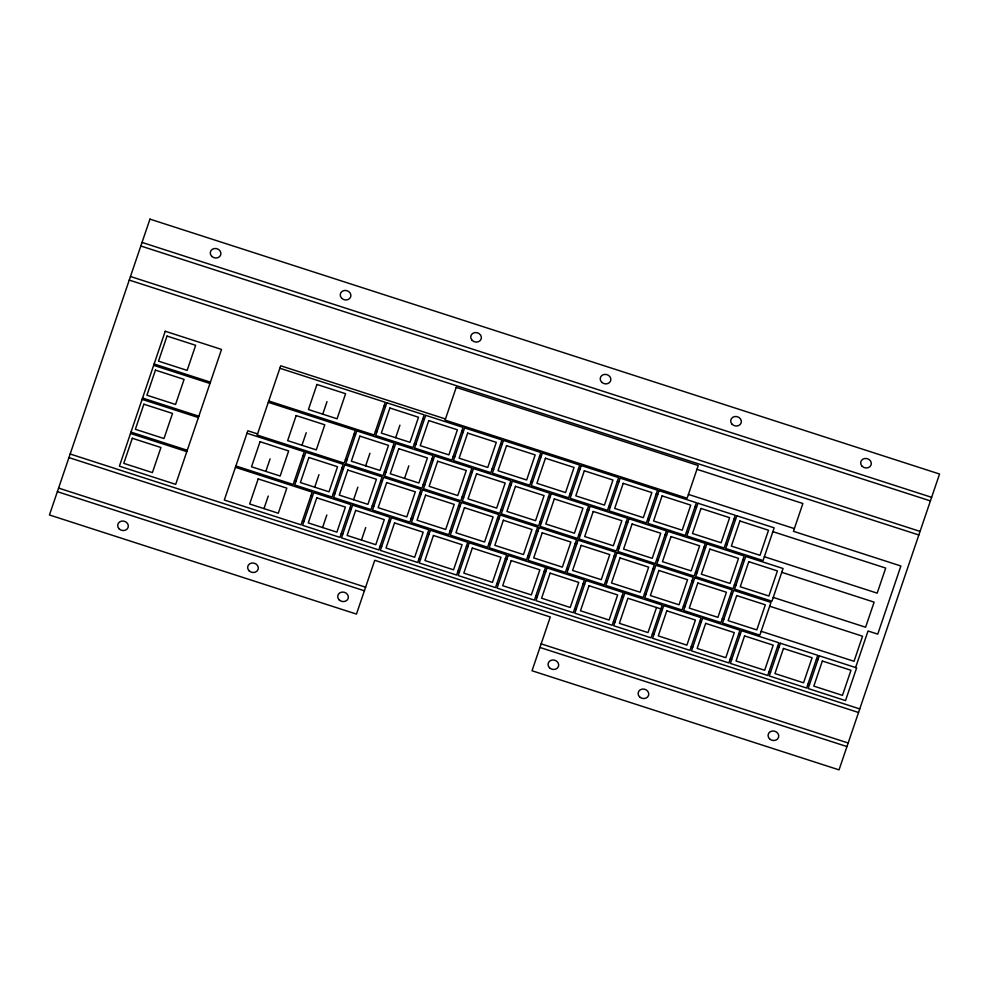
<?xml version="1.0" encoding="UTF-8"?>
<svg xmlns="http://www.w3.org/2000/svg" width="989" height="989" viewBox="0 0 989 989"><rect width="100%" height="100%" fill="white"/><g stroke="black" fill="none" stroke-linecap="round" stroke-linejoin="round"><path stroke-width="1.48" d="M265.831 471.407L270.096 458.859M263.976 508.618L268.242 496.07M301.966 445.273L306.231 432.725M322.748 414.168L327.013 401.633M314.7 487.181L318.965 474.646M322.575 527.533L326.827 514.985M353.592 499.742L357.845 487.194M365.67 465.831L369.935 453.296M395.674 437.719L399.927 425.171M361.455 540.081L365.72 527.545M404.563 478.392L408.828 465.844M656.523 607.506L648.005 632.589L619.374 623.342L627.891 598.258L662.42 609.409M855.609 667.538L868.021 630.994L877.75 634.134L900.892 565.992L793.438 531.303L802.883 503.512L696.961 469.318M142.045 242.429L931.626 497.331M140.821 246.014L930.414 500.916M130.461 276.5L920.054 531.402M129.25 280.085L918.843 534.987M688.431 494.413L794.352 528.608M445.47 418.977L280.703 365.782L257.177 435.049L344.16 463.124L355.286 430.4L268.291 402.325M279.862 368.254L385.277 402.288L374.163 435.012L268.748 400.978M383.979 406.108L385.512 406.603M422.872 418.656L424.405 419.151M461.764 431.216L463.297 431.711M500.644 443.764L502.189 444.259M539.537 456.325L541.07 456.819M578.429 468.873L579.962 469.367M617.321 481.433L618.854 481.927M656.202 493.981L657.747 494.488M695.094 506.541L696.627 507.036M733.986 519.101L735.519 519.596M772.879 531.649L885.699 568.069L877.181 593.153L764.349 556.733M375.461 431.192L376.994 431.686M414.342 443.74L415.887 444.234M453.234 456.3L454.767 456.794M492.126 468.848L493.659 469.342M531.019 481.408L532.552 481.903M569.911 493.956L571.444 494.463M608.791 506.516L610.337 507.011M647.684 519.077L649.217 519.571M686.576 531.625L688.109 532.119M725.469 544.185L727.002 544.679M154.123 363.977L210.41 382.15M153.666 365.324L209.952 383.485M353.988 434.22L355.521 434.715M392.868 446.781L394.413 447.275M431.76 459.329L433.293 459.823M470.653 471.889L472.186 472.383M509.545 484.449L511.078 484.944M548.438 496.997L549.971 497.492M587.318 509.558L588.863 510.052M626.21 522.105L627.743 522.6M665.103 534.666L666.635 535.16M703.995 547.214L705.528 547.708M742.887 559.774L744.42 560.269M781.767 572.322L874.128 602.14L865.598 627.224L773.25 597.418M345.458 459.304L346.991 459.811M384.35 471.864L385.883 472.359M423.243 484.425L424.776 484.919M462.135 496.973L463.668 497.467M501.015 509.533L502.56 510.027M539.907 522.081L541.44 522.575M578.8 534.641L580.333 535.136M617.692 547.189L619.225 547.683M656.585 559.749L658.118 560.244M695.465 572.297L697.01 572.792M734.357 584.858L735.89 585.352M257.56 433.911L247.831 430.771L224.305 500.038L301.064 524.825L312.178 492.102L235.419 467.315M142.552 398.048L198.838 416.208M142.095 399.383L198.381 417.556M246.99 433.256L304.303 451.75L293.189 484.474L235.877 465.98M303.005 455.57L304.538 456.065M341.897 468.131L343.43 468.625M380.79 480.679L382.323 481.173M419.682 493.239L421.215 493.734M458.562 505.787L460.108 506.281M497.455 518.347L498.988 518.842M536.347 530.895L537.88 531.402M575.239 543.456L576.772 543.95M614.132 556.016L615.665 556.51M653.012 568.564L654.557 569.058M691.904 581.124L693.437 581.619M730.797 593.672L732.33 594.166M769.689 606.232L862.556 636.211L854.026 661.295L761.159 631.316M294.487 480.654L296.02 481.149M333.38 493.214L334.912 493.709M372.272 505.762L373.805 506.257M411.152 518.323L412.685 518.817M450.044 530.883L451.577 531.377M488.937 543.431L490.47 543.925M527.829 555.991L529.362 556.486M566.709 568.539L568.255 569.034M605.602 581.099L607.135 581.594M644.494 593.647L646.027 594.142M683.387 606.208L684.92 606.702M722.279 618.755L723.812 619.25M130.981 432.106L187.267 450.279M130.523 433.454L186.81 451.627M310.88 495.922L312.413 496.416M349.772 508.47L351.305 508.964M388.665 521.03L390.198 521.524M427.545 533.578L429.09 534.072M466.437 546.138L467.97 546.633M505.33 558.686L506.863 559.193M544.222 571.246L545.755 571.741M583.102 583.807L584.647 584.301M621.994 596.355L623.527 596.849M699.779 621.463L701.312 621.957M738.672 634.023L740.205 634.518M777.552 646.571L779.097 647.066M816.444 659.131L817.977 659.626M302.362 521.005L303.895 521.5M341.242 533.553L342.787 534.048M380.135 546.113L381.667 546.608M419.027 558.674L420.56 559.168M457.919 571.222L459.452 571.716M496.812 583.782L498.345 584.276M535.692 596.33L537.237 596.824M574.584 608.89L576.117 609.385M613.477 621.438L615.01 621.933M652.369 633.998L653.902 634.493M691.249 646.546L692.794 647.041M730.142 659.107L731.675 659.601M769.034 671.655L770.567 672.161M807.926 684.215L809.459 684.709M70.157 454.013L859.75 708.915M68.946 457.598L858.539 712.5M58.586 488.084L365.609 587.194M541.156 643.864L848.179 742.986M57.374 491.669L364.397 590.779M539.932 647.449L846.955 746.571M149.957 219.125L49.45 514.972L356.473 614.095L374.744 560.306L550.292 616.975L532.02 670.765L839.043 769.875L939.55 474.028L149.957 219.125M165.237 331.253L119.409 466.178L175.696 484.35L221.536 349.426L165.237 331.253M132.303 438.263L123.786 463.359L152.417 472.594L160.935 447.51L132.303 438.263M143.875 404.204L135.357 429.288L163.989 438.535L172.519 413.439L143.875 404.204M155.446 370.133L146.928 395.217L175.56 404.464L184.09 379.38L155.446 370.133M167.03 336.062L158.5 361.146L187.144 370.393L195.661 345.309L167.03 336.062M260.033 441.7L251.515 466.783L280.147 476.03L288.664 450.947L260.033 441.7M258.178 478.911L249.661 503.994L278.292 513.242L286.822 488.146L258.178 478.911M296.168 415.565L287.651 440.649L316.282 449.884L324.8 424.8L296.168 415.565M316.95 384.461L308.432 409.545L337.064 418.792L345.594 393.709L316.95 384.461M305.836 452.245L294.722 484.969L332.081 497.034L343.195 464.311L305.836 452.245M308.902 457.474L300.384 482.558L329.016 491.805L337.533 466.721L308.902 457.474M313.711 492.596L302.597 525.32L339.944 537.373L351.07 504.65L313.711 492.596M316.777 497.826L308.247 522.909L336.89 532.156L345.408 507.06L316.777 497.826M344.728 464.805L333.614 497.529L370.974 509.582L382.088 476.859L344.728 464.805M356.819 430.895L345.705 463.618L383.052 475.684L394.166 442.961L356.819 430.895M347.794 470.035L339.276 495.118L367.908 504.365L376.426 479.269L347.794 470.035M359.872 436.124L351.355 461.208L379.986 470.455L388.516 445.371L359.872 436.124M386.81 402.783L375.696 435.506L413.043 447.56L424.17 414.836L386.81 402.783M352.603 505.144L341.489 537.868L378.836 549.933L389.95 517.21L352.603 505.144M389.876 408.012L381.346 433.095L409.99 442.33L418.508 417.247L389.876 408.012M355.669 510.373L347.139 535.457L375.783 544.704L384.301 519.621L355.669 510.373M383.621 477.353L372.507 510.077L409.854 522.143L420.98 489.419L383.621 477.353M395.711 443.455L384.585 476.179L421.944 488.232L433.058 455.509L395.711 443.455M386.687 482.583L378.157 507.666L406.8 516.913L415.318 491.83L386.687 482.583M398.765 448.685L390.247 473.768L418.879 483.015L427.409 457.932L398.765 448.685M425.703 415.331L414.589 448.054L451.936 460.12L463.062 427.396L425.703 415.331M391.496 517.704L380.369 550.428L417.729 562.481L428.843 529.758L391.496 517.704M428.769 420.56L420.238 445.643L448.882 454.891L457.4 429.807L428.769 420.56M394.549 522.934L386.031 548.017L414.663 557.264L423.193 532.181L394.549 522.934M456.213 387.379L445.087 420.102L687.132 498.233L698.246 465.51L456.213 387.379M422.513 489.914L411.399 522.637L448.746 534.69L459.86 501.967L422.513 489.914M434.591 456.016L423.477 488.739L460.837 500.793L471.951 468.069L434.591 456.016M425.567 495.143L417.049 520.226L445.68 529.474L454.211 504.39L425.567 495.143M437.657 461.233L429.139 486.316L457.771 495.563L466.289 470.48L437.657 461.233M464.595 427.891L453.469 460.614L490.828 472.668L501.942 439.944L464.595 427.891M430.376 530.265L419.262 562.988L456.621 575.042L467.735 542.318L430.376 530.265M467.649 433.12L459.131 458.204L487.762 467.451L496.293 442.355L467.649 433.12M433.442 535.482L424.924 560.565L453.555 569.812L462.073 544.729L433.442 535.482M461.406 502.474L450.279 535.197L487.639 547.251L498.753 514.527L461.406 502.474M473.484 468.563L462.37 501.287L499.729 513.353L510.843 480.629L473.484 468.563M464.459 507.691L455.941 532.774L484.573 542.021L493.103 516.938L464.459 507.691M476.55 473.793L468.032 498.876L496.663 508.123L505.181 483.04L476.55 473.793M503.475 440.439L492.361 473.162L529.721 485.228L540.835 452.505L503.475 440.439M469.268 542.813L458.154 575.536L495.514 587.602L506.628 554.878L469.268 542.813M506.541 445.668L498.023 470.752L526.655 479.999L535.173 454.915L506.541 445.668M472.334 548.042L463.816 573.126L492.448 582.373L500.966 557.289L472.334 548.042M500.286 515.022L489.172 547.745L526.531 559.811L537.645 527.088L500.286 515.022M512.376 481.124L501.262 513.847L538.609 525.901L549.736 493.177L512.376 481.124M503.352 520.251L494.834 545.335L523.465 554.582L531.983 529.498L503.352 520.251M515.442 486.341L506.912 511.437L535.556 520.671L544.074 495.588L515.442 486.341M542.368 452.999L531.254 485.723L568.613 497.776L579.727 465.053L542.368 452.999M508.161 555.373L497.047 588.096L534.394 600.15L545.52 567.426L508.161 555.373M545.433 458.228L536.916 483.312L565.547 492.559L574.065 467.463L545.433 458.228M511.226 560.59L502.696 585.686L531.34 594.921L539.858 569.837L511.226 560.59M539.178 527.582L528.064 560.306L565.411 572.359L576.538 539.635L539.178 527.582M551.269 493.672L540.142 526.395L577.502 538.461L588.616 505.738L551.269 493.672M542.244 532.799L533.714 557.895L562.358 567.13L570.876 542.046L542.244 532.799M554.322 498.901L545.804 523.985L574.436 533.232L582.966 508.148L554.322 498.901M581.26 465.547L570.146 498.271L607.493 510.336L618.62 477.613L581.26 465.547M547.053 567.921L535.939 600.644L573.286 612.71L584.4 579.987L547.053 567.921M584.326 470.776L575.796 495.86L604.44 505.107L612.957 480.024L584.326 470.776M550.119 573.15L541.589 598.234L570.22 607.481L578.75 582.397L550.119 573.15M578.071 540.13L566.957 572.854L604.304 584.919L615.43 552.196L578.071 540.13M590.161 506.232L579.035 538.956L616.394 551.009L627.508 518.285L590.161 506.232M581.136 545.359L572.606 570.443L601.25 579.69L609.768 554.606L581.136 545.359M593.215 511.461L584.697 536.545L613.328 545.78L621.858 520.696L593.215 511.461M620.152 478.107L609.039 510.831L646.386 522.897L657.5 490.173L620.152 478.107M585.945 580.481L574.819 613.205L612.179 625.258L623.293 592.535L585.945 580.481M623.218 483.337L614.688 508.42L643.32 517.667L651.85 492.584L623.218 483.337M588.999 585.711L580.481 610.794L609.113 620.029L617.643 594.945L588.999 585.711M616.963 552.69L605.837 585.414L643.196 597.467L654.31 564.744L616.963 552.69M629.041 518.78L617.927 551.503L655.287 563.569L666.401 530.846L629.041 518.78M620.016 557.92L611.499 583.003L640.13 592.238L648.66 567.154L620.016 557.92M632.107 524.009L623.589 549.093L652.221 558.34L660.739 533.256L632.107 524.009M659.045 490.668L647.919 523.391L685.278 535.445L696.392 502.721L659.045 490.668M624.825 593.029L613.712 625.753L651.071 637.818L662.185 605.095L624.825 593.029M662.098 495.885L653.581 520.98L682.212 530.215L690.742 505.132L662.098 495.885M655.843 565.238L644.729 597.962L682.089 610.028L693.202 577.304L655.843 565.238M667.934 531.34L656.82 564.064L694.167 576.117L705.293 543.394L667.934 531.34M658.909 570.468L650.391 595.551L679.023 604.798L687.54 579.715L658.909 570.468M670.999 536.57L662.469 561.653L691.113 570.9L699.631 545.804L670.999 536.57M697.925 503.216L686.811 535.939L724.171 548.005L735.284 515.281L697.925 503.216M663.718 605.589L652.604 638.313L689.963 650.366L701.077 617.643L663.718 605.589M700.991 508.445L692.473 533.528L721.105 542.776L729.622 517.692L700.991 508.445M666.784 610.819L658.266 635.902L686.898 645.149L695.415 620.054L666.784 610.819M694.735 577.799L683.622 610.522L720.981 622.576L732.095 589.852L694.735 577.799M706.826 543.888L695.712 576.612L733.059 588.678L744.173 555.954L706.826 543.888M697.801 583.028L689.284 608.111L717.915 617.359L726.433 592.263L697.801 583.028M709.892 549.118L701.362 574.201L730.006 583.448L738.523 558.365L709.892 549.118M736.817 515.776L725.703 548.499L763.063 560.553L774.177 527.829L736.817 515.776M702.61 618.137L691.496 650.861L728.844 662.927L739.97 630.203L702.61 618.137M739.883 520.993L731.366 546.089L759.997 555.323L768.515 530.24L739.883 520.993M705.676 623.367L697.146 648.45L725.79 657.697L734.308 632.614L705.676 623.367M733.628 590.346L722.514 623.07L759.861 635.136L770.987 602.412L733.628 590.346M745.718 556.448L734.592 589.172L771.952 601.225L783.065 568.502L745.718 556.448M736.694 595.576L728.164 620.659L756.808 629.906L765.325 604.823L736.694 595.576M748.772 561.678L740.254 586.761L768.886 596.008L777.416 570.925L748.772 561.678M741.503 630.698L730.376 663.421L767.736 675.475L778.85 642.751L741.503 630.698M744.556 635.927L736.039 661.011L764.67 670.258L773.2 645.174L744.556 635.927M780.395 643.246L769.269 675.969L806.628 688.035L817.742 655.311L780.395 643.246M783.449 648.475L774.931 673.558L803.562 682.806L812.093 657.722L783.449 648.475M819.275 655.806L808.161 688.529L845.521 700.595L856.635 667.872L819.275 655.806M822.341 661.035L813.823 686.119L842.455 695.366L850.973 670.282L822.341 661.035M862.124 466.264A5.378 4.735 14.9 0 0 871.111 464.867A5.378 4.735 14.9 0 0 864.757 458.5A5.378 4.735 14.9 0 0 862.124 466.264M732.144 424.306A5.378 4.735 14.9 0 0 741.144 422.909A5.378 4.735 14.9 0 0 734.79 416.542A5.378 4.735 14.9 0 0 732.144 424.306M601.658 382.187A5.378 4.735 14.9 0 0 610.658 380.777A5.378 4.735 14.9 0 0 604.304 374.423A5.378 4.735 14.9 0 0 601.658 382.187M472.173 340.377A5.378 4.735 14.9 0 0 481.173 338.98A5.378 4.735 14.9 0 0 474.807 332.613A5.378 4.735 14.9 0 0 472.173 340.377M341.687 298.258A5.378 4.735 14.9 0 0 350.687 296.848A5.378 4.735 14.9 0 0 344.32 290.494A5.378 4.735 14.9 0 0 341.687 298.258M211.72 256.299A5.378 4.735 14.9 0 0 220.708 254.89A5.378 4.735 14.9 0 0 214.353 248.536A5.378 4.735 14.9 0 0 211.72 256.299M769.529 738.82A5.378 4.735 14.9 0 0 778.528 737.411A5.378 4.735 14.9 0 0 772.174 731.044A5.378 4.735 14.9 0 0 769.529 738.82M639.562 696.849A5.378 4.735 14.9 0 0 648.549 695.452A5.378 4.735 14.9 0 0 642.195 689.086A5.378 4.735 14.9 0 0 639.562 696.849M549.501 667.785A5.378 4.735 14.9 0 0 558.488 666.376A5.378 4.735 14.9 0 0 552.134 660.022A5.378 4.735 14.9 0 0 549.501 667.785M339.153 599.878A5.378 4.735 14.9 0 0 348.153 598.469A5.378 4.735 14.9 0 0 341.798 592.114A5.378 4.735 14.9 0 0 339.153 599.878M249.092 570.801A5.378 4.735 14.9 0 0 258.092 569.404A5.378 4.735 14.9 0 0 251.738 563.038A5.378 4.735 14.9 0 0 249.092 570.801M119.125 528.843A5.378 4.735 14.9 0 0 128.125 527.446A5.378 4.735 14.9 0 0 121.758 521.079A5.378 4.735 14.9 0 0 119.125 528.843"/></g></svg>
